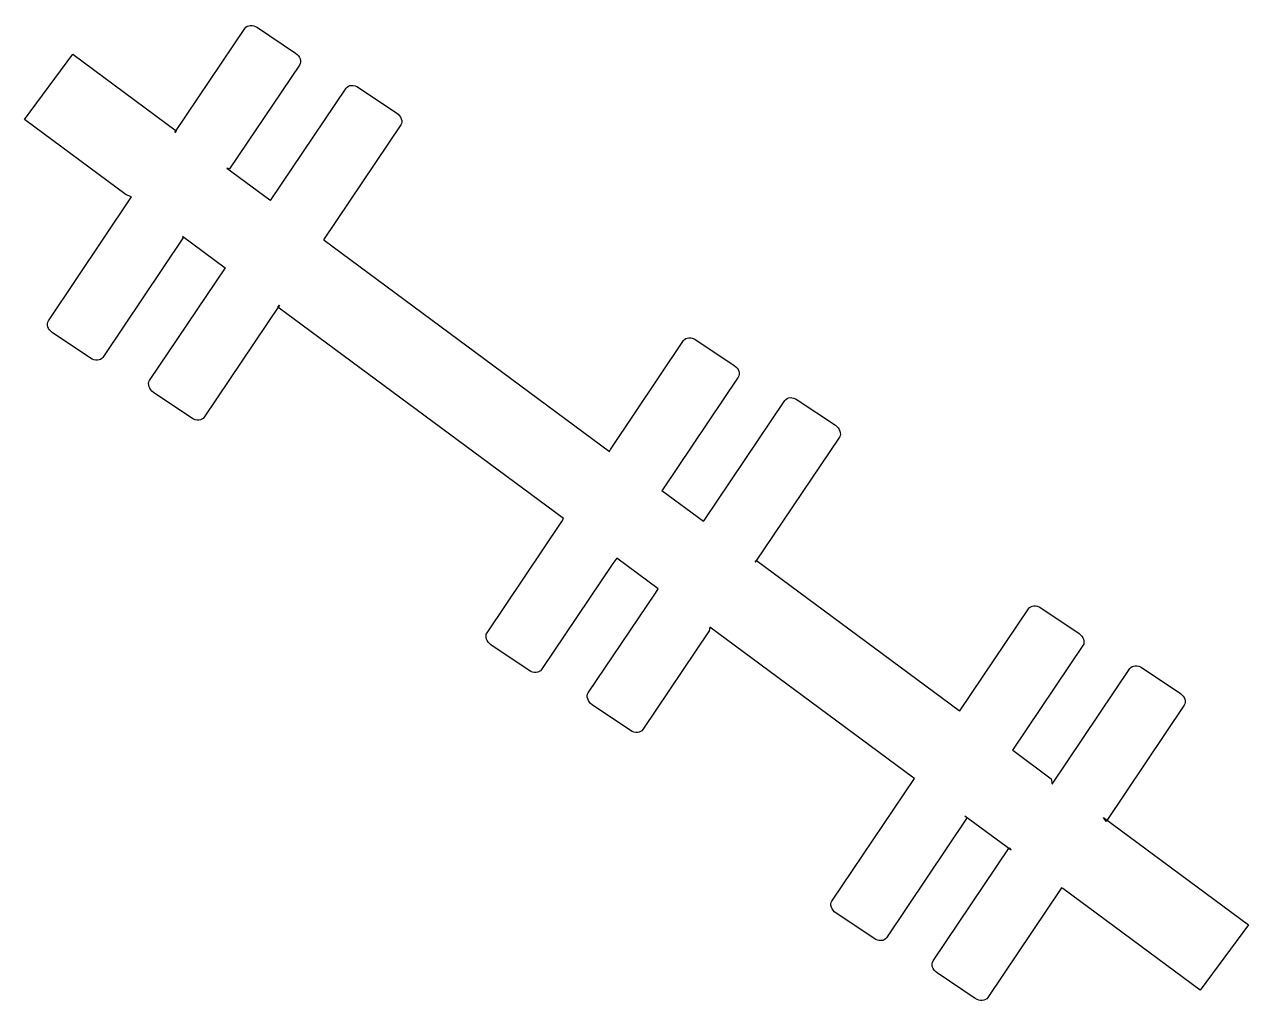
# Model space of a CAD drawing. Header units: centimetres. Extents: x -5.1 to 5.9, y -1.2 to 7.6.
import ezdxf

# ---------------------------------------------------------------- set-up
doc = ezdxf.new("R2010")
doc.units = ezdxf.units.CM
doc.header["$MEASUREMENT"] = 0
doc.layers.add('Camada 1', color=7, linetype='Continuous')

msp = doc.modelspace()

# ---------------------------------------------------------------- linework, layer by layer
at = {"layer": 'Camada 1'}
for points, knots in [([(-3.76096, 6.63367), (-3.76096, 6.63367), (-4.69184, 7.3231), (-4.69184, 7.3231), (-4.69184, 7.3231), (-4.69184, 7.3231), (-5.12716, 6.73509), (-5.12716, 6.73509), (-5.12716, 6.73509), (-5.12716, 6.73509), (-4.21046, 6.05633), (-4.21046, 6.05633), (-4.21046, 6.05633), (-4.21046, 6.05633), (-4.1631, 6.0372), (-4.1631, 6.0372), (-4.1631, 6.0372), (-4.1631, 6.0372), (-4.91182, 4.92367), (-4.91182, 4.92367), (-4.91182, 4.92367), (-4.93309, 4.89213), (-4.91732, 4.84422), (-4.87689, 4.81699), (-4.87689, 4.81699), (-4.87689, 4.81699), (-4.53338, 4.58582), (-4.53338, 4.58582), (-4.53338, 4.58582), (-4.49295, 4.55859), (-4.44242, 4.56203), (-4.42114, 4.5936), (-4.42114, 4.5936), (-4.42114, 4.5936), (-3.69428, 5.67466), (-3.69428, 5.67466), (-3.69428, 5.67466), (-3.69428, 5.67466), (-3.70571, 5.68244), (-3.70571, 5.68244), (-3.70571, 5.68244), (-3.70571, 5.68244), (-3.32011, 5.3969), (-3.32011, 5.3969), (-3.32011, 5.3969), (-3.32011, 5.3969), (-3.31887, 5.39804), (-3.31887, 5.39804), (-3.31887, 5.39804), (-3.31887, 5.39804), (-4.00028, 4.38455), (-4.00028, 4.38455), (-4.00028, 4.38455), (-4.02147, 4.35328), (-4.00578, 4.30515), (-3.96535, 4.27787), (-3.96535, 4.27787), (-3.96535, 4.27787), (-3.62184, 4.04705), (-3.62184, 4.04705), (-3.62184, 4.04705), (-3.58107, 4.01951), (-3.53088, 4.02324), (-3.50971, 4.05446), (-3.50971, 4.05446), (-3.50971, 4.05446), (-2.83203, 5.06231), (-2.83203, 5.06231), (-2.83203, 5.06231), (-2.83203, 5.06231), (-2.84505, 5.04506), (-2.84505, 5.04506), (-2.84505, 5.04506), (-2.84505, 5.04506), (-0.27642, 3.14286), (-0.27642, 3.14286), (-0.27642, 3.14286), (-0.27642, 3.14286), (-0.28968, 3.11577), (-0.28968, 3.11577), (-0.28968, 3.11577), (-0.28968, 3.11577), (-0.9636, 2.11345), (-0.9636, 2.11345), (-0.9636, 2.11345), (-0.98461, 2.08189), (-0.96876, 2.034), (-0.92833, 2.00672), (-0.92833, 2.00672), (-0.92833, 2.00672), (-0.58482, 1.77561), (-0.58482, 1.77561), (-0.58482, 1.77561), (-0.54439, 1.74836), (-0.49386, 1.75182), (-0.47269, 1.78334), (-0.47269, 1.78334), (-0.47269, 1.78334), (0.16972, 2.7388), (0.16972, 2.7388), (0.16972, 2.7388), (0.16972, 2.7388), (0.20573, 2.78576), (0.20573, 2.78576), (0.20573, 2.78576), (0.20573, 2.78576), (0.57776, 2.51025), (0.57776, 2.51025), (0.57776, 2.51025), (0.57776, 2.51025), (0.55178, 2.47218), (0.55178, 2.47218), (0.55178, 2.47218), (0.55178, 2.47218), (-0.05195, 1.57424), (-0.05195, 1.57424), (-0.05195, 1.57424), (-0.07288, 1.54302), (-0.05711, 1.49479), (-0.01676, 1.46756), (-0.01676, 1.46756), (-0.01676, 1.46756), (0.32691, 1.23639), (0.32691, 1.23639), (0.32691, 1.23639), (0.3675, 1.20914), (0.41772, 1.21289), (0.43896, 1.24414), (0.43896, 1.24414), (0.43896, 1.24414), (1.03626, 2.13261), (1.03626, 2.13261), (1.03626, 2.13261), (1.03626, 2.13261), (1.04317, 2.16555), (1.04317, 2.16555), (1.04317, 2.16555), (1.04317, 2.16555), (2.86517, 0.81631), (2.86517, 0.81631), (2.86517, 0.81631), (2.86517, 0.81631), (2.88319, 0.80308), (2.88319, 0.80308), (2.88319, 0.80308), (2.88319, 0.80308), (2.14175, -0.29968), (2.14175, -0.29968), (2.14175, -0.29968), (2.12048, -0.33122), (2.13625, -0.37943), (2.17668, -0.40633), (2.17668, -0.40633), (2.17668, -0.40633), (2.52019, -0.6375), (2.52019, -0.6375), (2.52019, -0.6375), (2.56062, -0.66473), (2.61115, -0.66126), (2.63232, -0.62977), (2.63232, -0.62977), (2.63232, -0.62977), (3.35984, 0.45214), (3.35984, 0.45214), (3.35984, 0.45214), (3.35984, 0.45214), (3.33875, 0.46571), (3.33875, 0.46571), (3.33875, 0.46571), (3.33875, 0.46571), (3.75354, 0.15858), (3.75354, 0.15858), (3.75354, 0.15858), (3.75354, 0.15858), (3.73761, 0.17911), (3.73761, 0.17911), (3.73761, 0.17911), (3.73761, 0.17911), (3.05334, -0.83872), (3.05334, -0.83872), (3.05334, -0.83872), (3.03217, -0.87026), (3.04784, -0.91817), (3.08827, -0.94545), (3.08827, -0.94545), (3.08827, -0.94545), (3.43186, -1.17654), (3.43186, -1.17654), (3.43186, -1.17654), (3.47221, -1.20382), (3.52274, -1.20006), (3.54391, -1.16881), (3.54391, -1.16881), (3.54391, -1.16881), (4.20923, -0.17945), (4.20923, -0.17945), (4.20923, -0.17945), (4.20923, -0.17945), (4.21907, -0.18628), (4.21907, -0.18628), (4.21907, -0.18628), (4.21907, -0.18628), (5.45602, -1.10229), (5.45602, -1.10229), (5.45602, -1.10229), (5.45602, -1.10229), (5.89131, -0.51415), (5.89131, -0.51415), (5.89131, -0.51415), (5.89131, -0.51415), (4.58715, 0.45161), (4.58715, 0.45161), (4.58715, 0.45161), (4.58715, 0.45161), (4.60932, 0.41555), (4.60932, 0.41555), (4.60932, 0.41555), (4.60932, 0.41555), (5.31295, 1.46187), (5.31295, 1.46187), (5.31295, 1.46187), (5.33412, 1.49343), (5.31811, 1.54159), (5.27768, 1.56881), (5.27768, 1.56881), (5.27768, 1.56881), (4.93417, 1.79963), (4.93417, 1.79963), (4.93417, 1.79963), (4.89374, 1.82691), (4.84321, 1.82344), (4.82204, 1.7919), (4.82204, 1.7919), (4.82204, 1.7919), (4.12312, 0.75251), (4.12312, 0.75251), (4.12312, 0.75251), (4.12312, 0.75251), (4.11619, 0.8004), (4.11619, 0.8004), (4.11619, 0.8004), (4.11619, 0.8004), (3.76935, 1.05726), (3.76935, 1.05726), (3.76935, 1.05726), (3.76935, 1.05726), (3.76768, 1.05869), (3.76768, 1.05869), (3.76768, 1.05869), (3.76768, 1.05869), (4.4013, 2.00098), (4.4013, 2.00098), (4.4013, 2.00098), (4.42223, 2.03254), (4.40649, 2.08043), (4.36614, 2.10766), (4.36614, 2.10766), (4.36614, 2.10766), (4.02255, 2.3388), (4.02255, 2.3388), (4.02255, 2.3388), (3.98212, 2.36605), (3.93167, 2.36259), (3.91042, 2.33107), (3.91042, 2.33107), (3.91042, 2.33107), (3.29193, 1.41114), (3.29193, 1.41114), (3.29193, 1.41114), (3.29193, 1.41114), (3.28717, 1.41434), (3.28717, 1.41434), (3.28717, 1.41434), (3.28717, 1.41434), (1.46268, 2.76538), (1.46268, 2.76538), (1.46268, 2.76538), (1.46268, 2.76538), (1.45133, 2.74993), (1.45133, 2.74993), (1.45133, 2.74993), (1.45133, 2.74993), (2.20796, 3.87518), (2.20796, 3.87518), (2.20796, 3.87518), (2.22923, 3.90643), (2.21312, 3.95456), (2.17272, 3.98186), (2.17272, 3.98186), (2.17272, 3.98186), (1.82921, 4.21268), (1.82921, 4.21268), (1.82921, 4.21268), (1.78886, 4.23991), (1.73825, 4.23649), (1.71708, 4.20525), (1.71708, 4.20525), (1.71708, 4.20525), (0.99188, 3.1266), (0.99188, 3.1266), (0.99188, 3.1266), (0.99188, 3.1266), (0.98622, 3.11824), (0.98622, 3.11824), (0.98622, 3.11824), (0.98622, 3.11824), (0.61093, 3.39613), (0.61093, 3.39613), (0.61093, 3.39613), (0.61093, 3.39613), (0.61508, 3.40079), (0.61508, 3.40079), (0.61508, 3.40079), (0.61508, 3.40079), (1.29651, 4.41404), (1.29651, 4.41404), (1.29651, 4.41404), (1.31768, 4.44558), (1.30183, 4.49373), (1.26116, 4.52069), (1.26116, 4.52069), (1.26116, 4.52069), (0.91765, 4.7518), (0.91765, 4.7518), (0.91765, 4.7518), (0.87714, 4.77905), (0.82677, 4.77561), (0.80552, 4.74405), (0.80552, 4.74405), (0.80552, 4.74405), (0.14745, 3.76541), (0.14745, 3.76541), (0.14745, 3.76541), (0.14745, 3.76541), (0.13959, 3.74509), (0.13959, 3.74509), (0.13959, 3.74509), (0.13959, 3.74509), (-2.42885, 5.64723), (-2.42885, 5.64723), (-2.42885, 5.64723), (-2.42885, 5.64723), (-2.4356, 5.6517), (-2.4356, 5.6517), (-2.4356, 5.6517), (-2.4356, 5.6517), (-1.74067, 6.68545), (-1.74067, 6.68545), (-1.74067, 6.68545), (-1.7194, 6.71683), (-1.73525, 6.76483), (-1.77594, 6.79213), (-1.77594, 6.79213), (-1.77594, 6.79213), (-2.11918, 7.02308), (-2.11918, 7.02308), (-2.11918, 7.02308), (-2.15979, 7.05033), (-2.21041, 7.04676), (-2.23158, 7.01538), (-2.23158, 7.01538), (-2.23158, 7.01538), (-2.91132, 6.0043), (-2.91132, 6.0043), (-2.91132, 6.0043), (-2.91132, 6.0043), (-2.91992, 6.01084), (-2.91992, 6.01084), (-2.91992, 6.01084), (-2.91992, 6.01084), (-3.30637, 6.29699), (-3.30637, 6.29699), (-3.30637, 6.29699), (-3.30637, 6.29699), (-3.28036, 6.29038), (-3.28036, 6.29038), (-3.28036, 6.29038), (-3.28036, 6.29038), (-2.65229, 7.22444), (-2.65229, 7.22444), (-2.65229, 7.22444), (-2.63102, 7.25582), (-2.64713, 7.30384), (-2.68748, 7.33112), (-2.68748, 7.33112), (-2.68748, 7.33112), (-3.03107, 7.56207), (-3.03107, 7.56207), (-3.03107, 7.56207), (-3.0715, 7.58932), (-3.12195, 7.58586), (-3.14312, 7.55448), (-3.14312, 7.55448), (-3.14312, 7.55448), (-3.77235, 6.61852), (-3.77235, 6.61852), (-3.77235, 6.61852), (-3.77235, 6.61852), (-3.76096, 6.63367), (-3.76096, 6.63367)], [0, 0, 0, 0, 0.00990099, 0.00990099, 0.00990099, 0.00990099, 0.01980198, 0.01980198, 0.01980198, 0.01980198, 0.02970297, 0.02970297, 0.02970297, 0.02970297, 0.03960396, 0.03960396, 0.03960396, 0.03960396, 0.04950495, 0.04950495, 0.04950495, 0.04950495, 0.05940594, 0.05940594, 0.05940594, 0.05940594, 0.06930693, 0.06930693, 0.06930693, 0.06930693, 0.07920792, 0.07920792, 0.07920792, 0.07920792, 0.08910891, 0.08910891, 0.08910891, 0.08910891, 0.0990099, 0.0990099, 0.0990099, 0.0990099, 0.10891089, 0.10891089, 0.10891089, 0.10891089, 0.11881188, 0.11881188, 0.11881188, 0.11881188, 0.12871287, 0.12871287, 0.12871287, 0.12871287, 0.13861386, 0.13861386, 0.13861386, 0.13861386, 0.14851485, 0.14851485, 0.14851485, 0.14851485, 0.15841584, 0.15841584, 0.15841584, 0.15841584, 0.16831683, 0.16831683, 0.16831683, 0.16831683, 0.17821782, 0.17821782, 0.17821782, 0.17821782, 0.18811881, 0.18811881, 0.18811881, 0.18811881, 0.1980198, 0.1980198, 0.1980198, 0.1980198, 0.20792079, 0.20792079, 0.20792079, 0.20792079, 0.21782178, 0.21782178, 0.21782178, 0.21782178, 0.22772277, 0.22772277, 0.22772277, 0.22772277, 0.23762376, 0.23762376, 0.23762376, 0.23762376, 0.24752475, 0.24752475, 0.24752475, 0.24752475, 0.25742574, 0.25742574, 0.25742574, 0.25742574, 0.26732673, 0.26732673, 0.26732673, 0.26732673, 0.27722772, 0.27722772, 0.27722772, 0.27722772, 0.28712871, 0.28712871, 0.28712871, 0.28712871, 0.2970297, 0.2970297, 0.2970297, 0.2970297, 0.30693069, 0.30693069, 0.30693069, 0.30693069, 0.31683168, 0.31683168, 0.31683168, 0.31683168, 0.32673267, 0.32673267, 0.32673267, 0.32673267, 0.33663366, 0.33663366, 0.33663366, 0.33663366, 0.34653465, 0.34653465, 0.34653465, 0.34653465, 0.35643564, 0.35643564, 0.35643564, 0.35643564, 0.36633663, 0.36633663, 0.36633663, 0.36633663, 0.37623762, 0.37623762, 0.37623762, 0.37623762, 0.38613861, 0.38613861, 0.38613861, 0.38613861, 0.3960396, 0.3960396, 0.3960396, 0.3960396, 0.40594059, 0.40594059, 0.40594059, 0.40594059, 0.41584158, 0.41584158, 0.41584158, 0.41584158, 0.42574257, 0.42574257, 0.42574257, 0.42574257, 0.43564356, 0.43564356, 0.43564356, 0.43564356, 0.44554455, 0.44554455, 0.44554455, 0.44554455, 0.45544554, 0.45544554, 0.45544554, 0.45544554, 0.46534653, 0.46534653, 0.46534653, 0.46534653, 0.47524752, 0.47524752, 0.47524752, 0.47524752, 0.48514851, 0.48514851, 0.48514851, 0.48514851, 0.4950495, 0.4950495, 0.4950495, 0.4950495, 0.5049505, 0.5049505, 0.5049505, 0.5049505, 0.51485149, 0.51485149, 0.51485149, 0.51485149, 0.52475248, 0.52475248, 0.52475248, 0.52475248, 0.53465347, 0.53465347, 0.53465347, 0.53465347, 0.54455446, 0.54455446, 0.54455446, 0.54455446, 0.55445545, 0.55445545, 0.55445545, 0.55445545, 0.56435644, 0.56435644, 0.56435644, 0.56435644, 0.57425743, 0.57425743, 0.57425743, 0.57425743, 0.58415842, 0.58415842, 0.58415842, 0.58415842, 0.59405941, 0.59405941, 0.59405941, 0.59405941, 0.6039604, 0.6039604, 0.6039604, 0.6039604, 0.61386139, 0.61386139, 0.61386139, 0.61386139, 0.62376238, 0.62376238, 0.62376238, 0.62376238, 0.63366337, 0.63366337, 0.63366337, 0.63366337, 0.64356436, 0.64356436, 0.64356436, 0.64356436, 0.65346535, 0.65346535, 0.65346535, 0.65346535, 0.66336634, 0.66336634, 0.66336634, 0.66336634, 0.67326733, 0.67326733, 0.67326733, 0.67326733, 0.68316832, 0.68316832, 0.68316832, 0.68316832, 0.69306931, 0.69306931, 0.69306931, 0.69306931, 0.7029703, 0.7029703, 0.7029703, 0.7029703, 0.71287129, 0.71287129, 0.71287129, 0.71287129, 0.72277228, 0.72277228, 0.72277228, 0.72277228, 0.73267327, 0.73267327, 0.73267327, 0.73267327, 0.74257426, 0.74257426, 0.74257426, 0.74257426, 0.75247525, 0.75247525, 0.75247525, 0.75247525, 0.76237624, 0.76237624, 0.76237624, 0.76237624, 0.77227723, 0.77227723, 0.77227723, 0.77227723, 0.78217822, 0.78217822, 0.78217822, 0.78217822, 0.79207921, 0.79207921, 0.79207921, 0.79207921, 0.8019802, 0.8019802, 0.8019802, 0.8019802, 0.81188119, 0.81188119, 0.81188119, 0.81188119, 0.82178218, 0.82178218, 0.82178218, 0.82178218, 0.83168317, 0.83168317, 0.83168317, 0.83168317, 0.84158416, 0.84158416, 0.84158416, 0.84158416, 0.85148515, 0.85148515, 0.85148515, 0.85148515, 0.86138614, 0.86138614, 0.86138614, 0.86138614, 0.87128713, 0.87128713, 0.87128713, 0.87128713, 0.88118812, 0.88118812, 0.88118812, 0.88118812, 0.89108911, 0.89108911, 0.89108911, 0.89108911, 0.9009901, 0.9009901, 0.9009901, 0.9009901, 0.91089109, 0.91089109, 0.91089109, 0.91089109, 0.92079208, 0.92079208, 0.92079208, 0.92079208, 0.93069307, 0.93069307, 0.93069307, 0.93069307, 0.94059406, 0.94059406, 0.94059406, 0.94059406, 0.95049505, 0.95049505, 0.95049505, 0.95049505, 0.96039604, 0.96039604, 0.96039604, 0.96039604, 0.97029703, 0.97029703, 0.97029703, 0.97029703, 0.98019802, 0.98019802, 0.98019802, 0.98019802, 1, 1, 1, 1]), ([(-3.76096, 6.63367), (-3.76096, 6.63367), (-3.76096, 6.63367), (-3.76096, 6.63367), (-3.76096, 6.63367), (-3.76096, 6.63367), (-3.76096, 6.63367), (-3.76096, 6.63367)], [0, 0, 0, 0, 0.33333333, 0.33333333, 0.33333333, 0.33333333, 1, 1, 1, 1])]:
    msp.add_open_spline(points, degree=3, knots=knots, dxfattribs=at)

doc.saveas('drawing.dxf')
